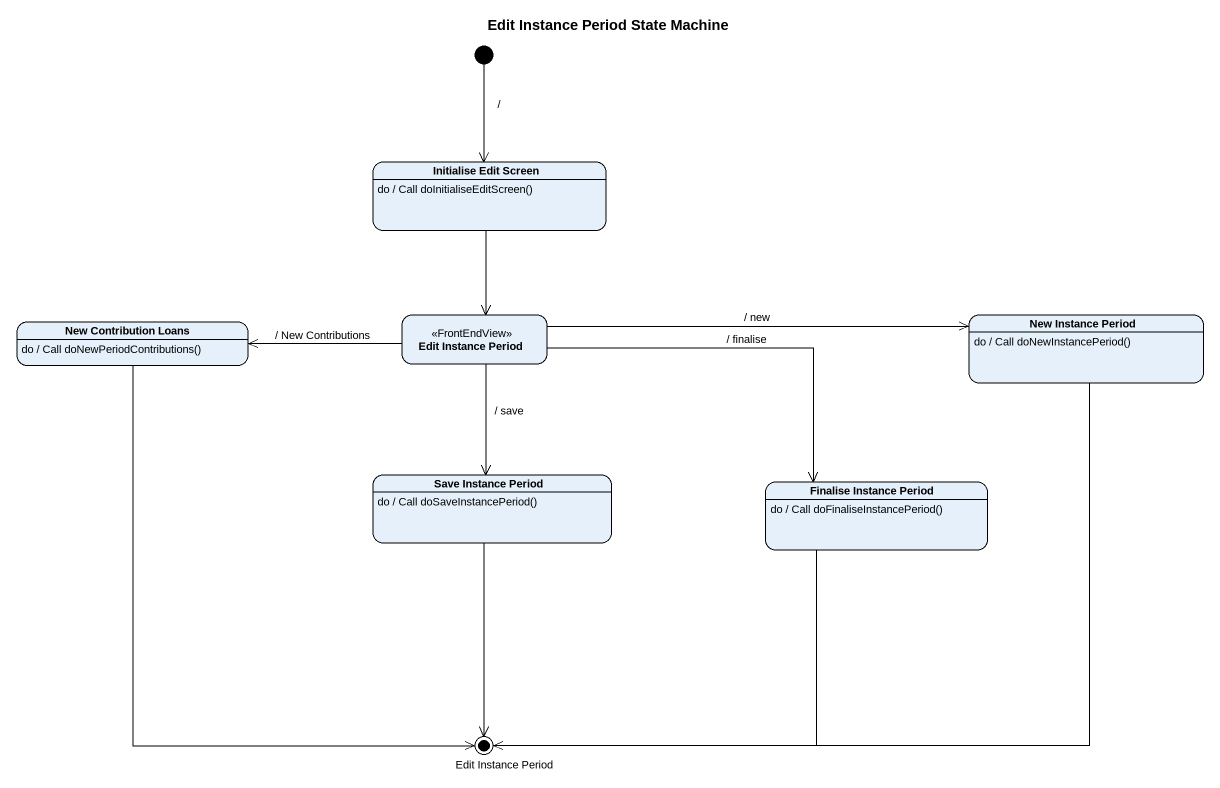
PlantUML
@startuml
title Edit Instance Period State Machine
hide empty description
state "Initialise Edit Screen" as Initialise_Edit_Screen
Initialise_Edit_Screen : do / Call doInitialiseEditScreen()
state "New Contribution Loans" as New_Contribution_Loans
New_Contribution_Loans : do / Call doNewPeriodContributions()
state "Edit Instance Period" as Edit_Instance_Period <<FrontEndView>>
state "New Instance Period" as New_Instance_Period
New_Instance_Period : do / Call doNewInstancePeriod()
state "Save Instance Period" as Save_Instance_Period
Save_Instance_Period : do / Call doSaveInstancePeriod()
state "Finalise Instance Period" as Finalise_Instance_Period
Finalise_Instance_Period : do / Call doFinaliseInstancePeriod()
state "Edit Instance Period" as Edit_Instance_Period_2 <<end>>
[*] --> Initialise_Edit_Screen : /
Initialise_Edit_Screen --> Edit_Instance_Period
New_Contribution_Loans --> Edit_Instance_Period_2
Edit_Instance_Period -left-> New_Contribution_Loans : / New Contributions
Edit_Instance_Period -right-> New_Instance_Period : / new
Edit_Instance_Period --> Save_Instance_Period : / save
Edit_Instance_Period -right-> Finalise_Instance_Period : / finalise
New_Instance_Period --> Edit_Instance_Period_2
Save_Instance_Period --> Edit_Instance_Period_2
Finalise_Instance_Period -left-> Edit_Instance_Period_2
@enduml
